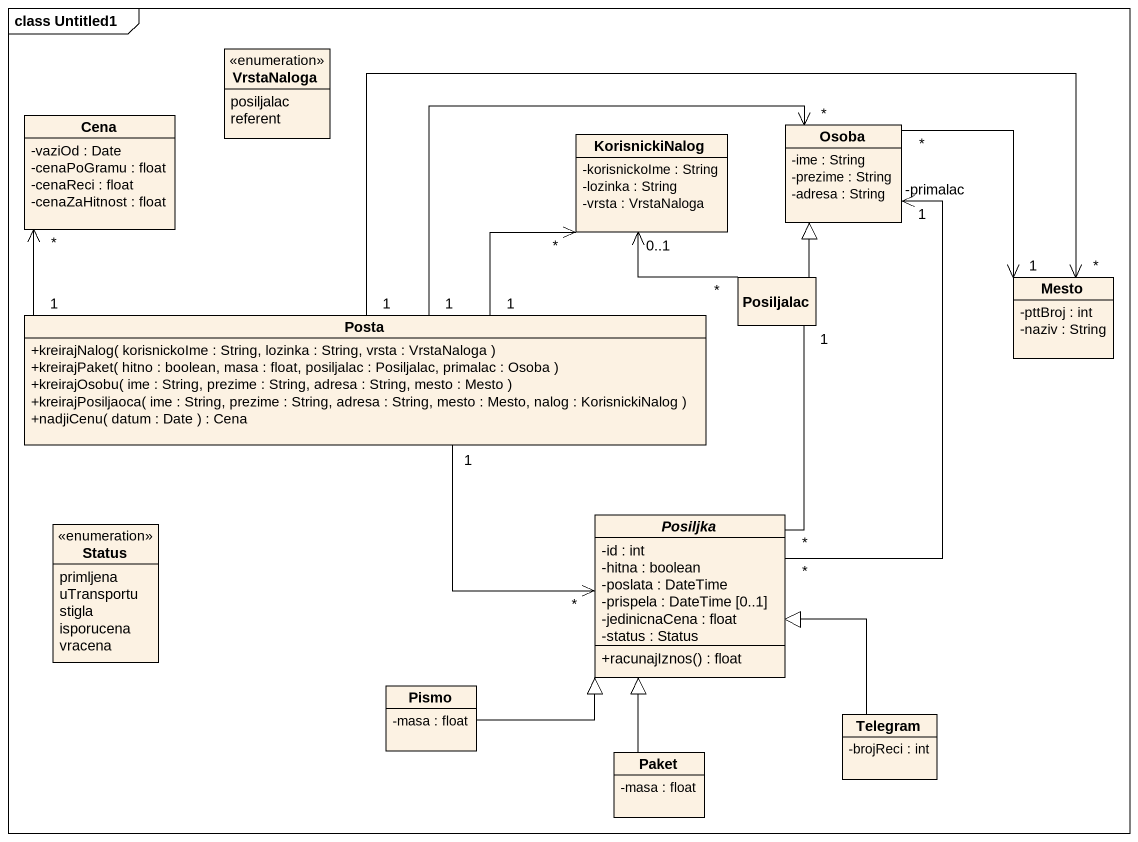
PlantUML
@startuml
mainframe class Untitled1
hide circle
hide empty members
skinparam classAttributeIconSize 0
enum VrstaNaloga {
  posiljalac
  referent
}
class Cena {
  -vaziOd : Date
  -cenaPoGramu : float
  -cenaReci : float
  -cenaZaHitnost : float
}
class Osoba {
  -ime : String
  -prezime : String
  -adresa : String
}
class KorisnickiNalog {
  -korisnickoIme : String
  -lozinka : String
  -vrsta : VrstaNaloga
}
class Posiljalac
class Mesto {
  -pttBroj : int
  -naziv : String
}
class Posta {
  +kreirajNalog( korisnickoIme : String, lozinka : String, vrsta : VrstaNaloga )
  +kreirajPaket( hitno : boolean, masa : float, posiljalac : Posiljalac, primalac : Osoba )
  +kreirajOsobu( ime : String, prezime : String, adresa : String, mesto : Mesto )
  +kreirajPosiljaoca( ime : String, prezime : String, adresa : String, mesto : Mesto, nalog : KorisnickiNalog )
  +nadjiCenu( datum : Date ) : Cena
}
enum Status {
  primljena
  uTransportu
  stigla
  isporucena
  vracena
}
abstract class Posiljka {
  -id : int
  -hitna : boolean
  -poslata : DateTime
  -prispela : DateTime [0..1]
  -jedinicnaCena : float
  -status : Status
  +racunajIznos() : float
}
class Pismo {
  -masa : float
}
class Telegram {
  -brojReci : int
}
class Paket {
  -masa : float
}
Osoba "*" --> "1" Mesto
Posiljalac -up-|> Osoba
Posiljalac "*" -up-> "0..1" KorisnickiNalog
Posta "1" -up-> "*" Cena
Posta "1" -right-> "*" Osoba
Posta "1" -up-> "*" KorisnickiNalog
Posta "1" -right-> "*" Mesto
Posta "1" --> "*" Posiljka
Posiljka "*" -up-> "1\n-primalac" Osoba
Posiljka "*" -up- "1" Posiljalac
Pismo -right-|> Posiljka
Telegram -up-|> Posiljka
Paket -up-|> Posiljka
@enduml
